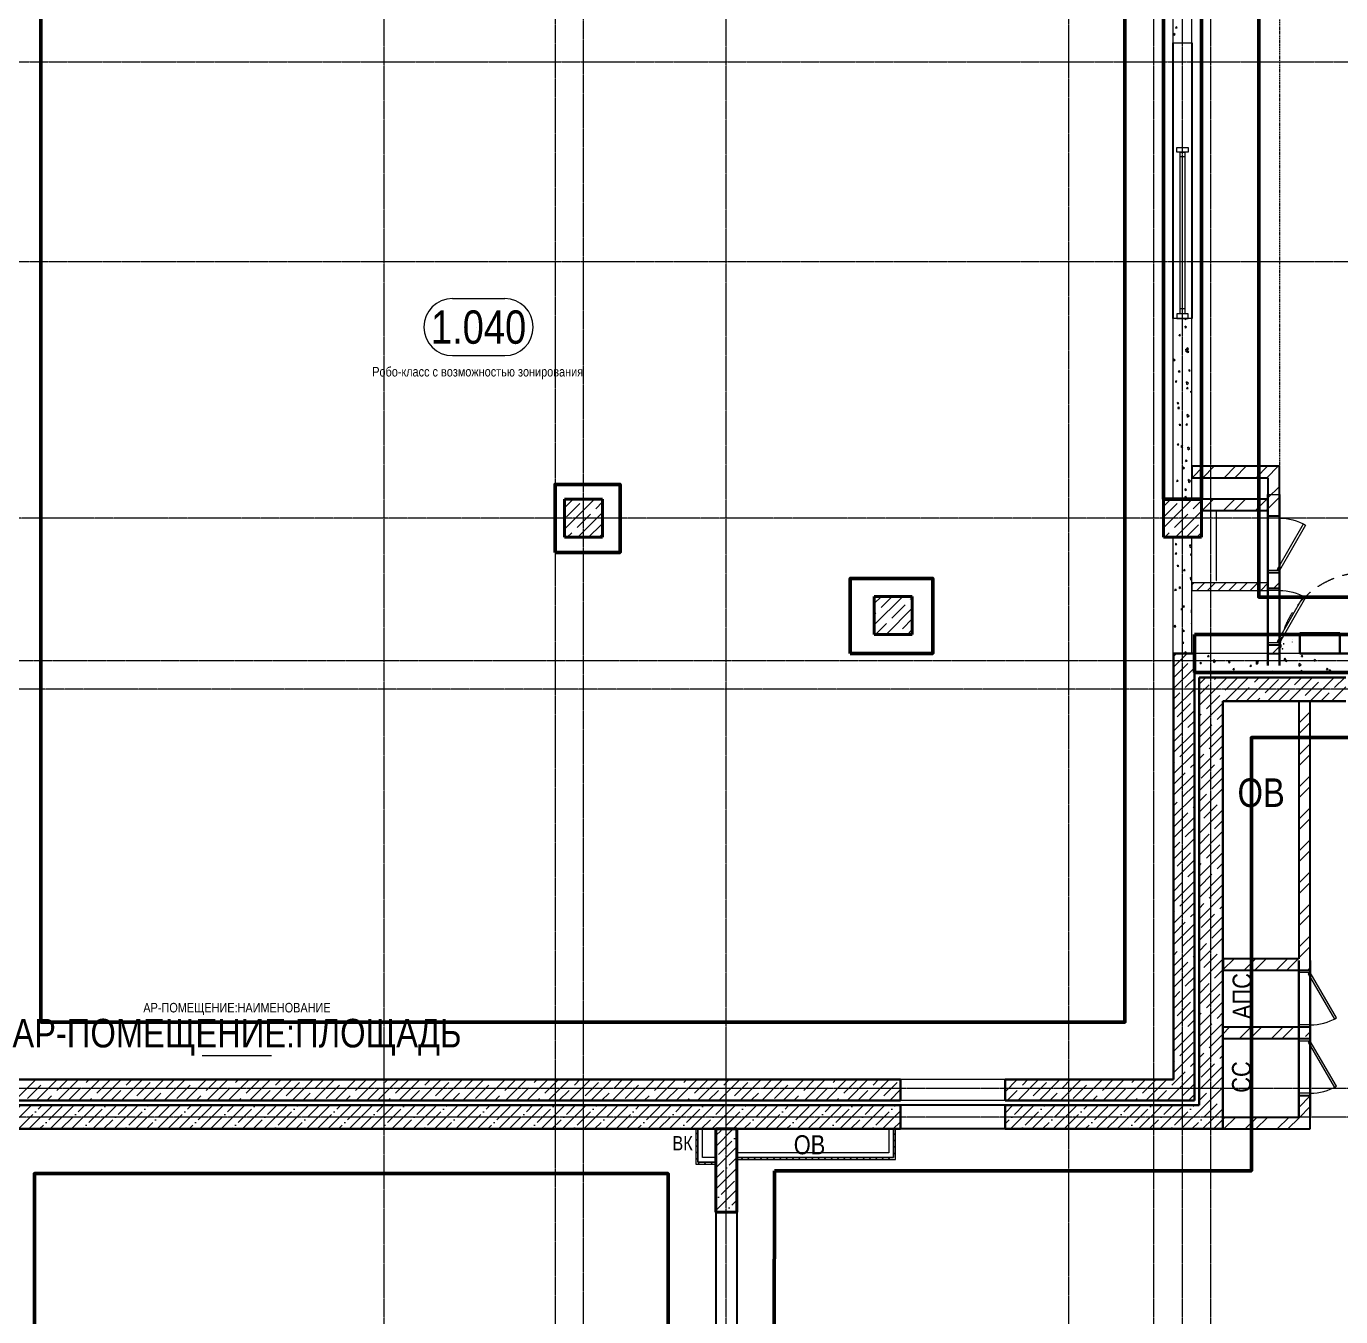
# Model space of a CAD drawing. Header units: millimetres. Extents: x -24360 to 609566, y -391049 to 148426.
# Drawn here: x 436 to 14265, y 61800 to 75374 of the extents above; entities that cross this region are included whole.
import ezdxf
from ezdxf.enums import TextEntityAlignment as Align

# ---------------------------------------------------------------- set-up
doc = ezdxf.new("R2010")
doc.units = ezdxf.units.MM
for name, pattern in [('CENTER2', [28.575, 19.05, -3.175, 3.175, -3.175]), ('DASHED', [19.05, 12.7, -6.35]), ('HIDDEN2', [4.7625, 3.175, -1.5875])]:
    doc.linetypes.add(name, pattern=pattern)
doc.layers.get('Defpoints').update_dxf_attribs({"color": 140})
for name, color, linetype, lineweight, true_color in [('A-AREA', 7, 'Continuous', 15, 0x7f7f7f), ('АР_Оси_РД_100', 7, 'Continuous', 0, 0x525252), ('МАГНИТЫ', 7, 'Continuous', 0, 0xd100d1), ('РД_Витраж_вн', 7, 'Continuous', 25, 0x148aff), ('РД_Оси_100', 7, 'Continuous', 0, 0x525252), ('РД_проем_инж перемыч_фахверк', 7, 'Continuous', 18, 0xff1f1f)]:
    doc.layers.add(name, color=color, linetype=linetype, lineweight=lineweight, true_color=true_color)
for name, color, linetype, lineweight in [('A-Wall-Open', 8, 'Continuous', 0), ('АР_Area', 5, 'Continuous', 5), ('АР_Двери_внутренние_антипаника', 7, 'Continuous', 0), ('АР_Колонны', 70, 'Continuous', 30), ('АР_Мебель', 8, 'Continuous', 5), ('АР_Окна', 4, 'Continuous', 5), ('АР_Стены ГКЛ', 1, 'Continuous', 15), ('АР_Стены ЖБ', 7, 'Continuous', 30), ('АР_Стены кирпич', 32, 'Continuous', 25), ('АР_Стены ПЕНОблок', 52, 'Continuous', 20), ('АР_Штриховка', 8, 'Continuous', 0), ('ВК_Шахты', 5, 'Continuous', 9), ('Двери кабины', 252, 'Continuous', 0), ('ОВ_Отопление', 30, 'Continuous', 5), ('ОВ_Шахты', 1, 'Continuous', 5), ('СС_Отверстия', 72, 'Continuous', 9)]:
    doc.layers.add(name, color=color, linetype=linetype, lineweight=lineweight)
for name, color, linetype, lineweight, plot in [('КР_Балки-0.5', 60, 'Continuous', 50, False), ('РД_Проем', 230, 'Continuous', 0, False), ('РД_проем_инж перемыч_подсчет', 50, 'Continuous', 30, False)]:
    doc.layers.add(name, color=color, linetype=linetype, lineweight=lineweight, plot=plot)
doc.styles.add('style1', font='ARIALN.TTF')

# ---------------------------------------------------------------- blocks, each defined once
blk = doc.blocks.new('СОШ_2200_АР_ОСИ_М100_28.05.24')
at = {"layer": 'АР_Оси_РД_100', "linetype": 'CENTER2'}
for p, q in [((4200, -6155), (4200, 139938.679)), ((-5954.958, 75000), (119910, 75000)), ((-5954.958, 72900), (95715.503, 72900))]:
    blk.add_line(p, q, dxfattribs=at)
for points in [[(5849.555, 139938.679), (6000, 139538.679), (6000, -6194.559)], [(6300, -6195.83), (6300, 139538.679), (6450, 139938.679)], [(7800, -6155), (7800, 139938.679)], [(11400, 139938.679), (11400, -6155)], [(12000.12, -6155), (12300, -5755), (12300, 139538.679), (12000, 139938.679)], [(12600, -6155), (12600, 139938.679)], [(13200, -6155), (12900, -5755), (12900, 139538.679), (13220.167, 139939.357)], [(119910, 70200), (-5954.958, 70200)], [(95715.503, 68700), (-5454.958, 68700), (-5954.958, 68850)], [(78274.959, 68400), (-5454.958, 68400), (-5954.958, 68250)], [(29555, 64200), (-5454.958, 64200), (-5954.958, 64350)], [(29555, 63900), (-5454.958, 63900), (-5954.958, 63750)]]:
    blk.add_lwpolyline(points, dxfattribs=at)
blk = doc.blocks.new('MOK-МаркаПом_овал_ареал')
for p, q in [((-2.75, 3), (2.75, 3)), ((-2.75, -3), (2.75, -3))]:
    blk.add_line(p, q)
for centre, radius, start, end in [((-2.75, 0), 3, 90, 270), ((2.75, 0), 3, 270, 90), ((-3.75, 0), 3.5, 0, 0.001)]:
    blk.add_arc(centre, radius, start, end)
at = {"color": 0, "style": 'style1'}
blk.add_attdef('АР-ПОМЕЩЕНИЕ:НОМЕР', text='', height=3.5, dxfattribs=at).set_placement((0, 0), align=Align.MIDDLE)

msp = doc.modelspace()

# ---------------------------------------------------------------- hatches: boundary and pattern name
at = {"layer": 'АР_Стены ГКЛ', "linetype": 'Continuous', "lineweight": 0, "true_color": 0x000000}
h = msp.add_hatch(dxfattribs=at)
h.set_pattern_fill('ANSI31', color=18, scale=15, angle=1.3e-14, style=0)
h.paths.add_polyline_path([(7480, 63405), (7500, 63425), (7500, 63775), (7480, 63775)], flags=0)
h = msp.add_hatch(dxfattribs=at)
h.set_pattern_fill('ANSI31', color=18, scale=15, angle=-360, style=0)
h.paths.add_polyline_path([(9580, 63775), (9560, 63775), (9560, 63475), (9580, 63455)], flags=0)
h = msp.add_hatch(dxfattribs=at)
h.set_pattern_fill('ANSI31', color=18, scale=15, angle=360, style=0)
h.paths.add_polyline_path([(7690, 63405), (7690, 63425), (7500, 63425), (7480, 63405)], flags=0)
h = msp.add_hatch(dxfattribs=at)
h.set_pattern_fill('ANSI31', color=18, scale=15, style=0)
h.paths.add_polyline_path([(9580, 63455), (9560, 63475), (7910, 63475), (7910, 63455)], flags=0)
at = {"layer": 'АР_Штриховка', "linetype": 'Continuous', "lineweight": 5, "true_color": 0x000000}
h = msp.add_hatch(dxfattribs=at)
h.set_pattern_fill('ANSI35', color=18, scale=25, style=0)
h.paths.add_polyline_path([(-100, 64025), (-100, 63775), (9634.302, 63775), (9634.302, 64025)], flags=0)
h.paths.add_polyline_path([(10734.302, 64025), (10734.302, 63775), (13025, 63775), (12775, 64025)], flags=0)
at = {"layer": 'АР_Штриховка', "linetype": 'Continuous', "lineweight": 0, "true_color": 0x000000}
h = msp.add_hatch(dxfattribs=at)
h.set_pattern_fill('ANSI32', color=18, scale=25, style=0)
h.paths.add_polyline_path([(13025, 63895), (13025, 63775), (13945, 63775), (13825, 63895)], flags=0)
at = {"layer": 'АР_Штриховка', "linetype": 'Continuous', "lineweight": 5, "true_color": 0x000000}
h = msp.add_hatch(dxfattribs=at)
h.set_pattern_fill('ANSI35', color=18, scale=25, style=0)
h.paths.add_polyline_path([(7690, 62900), (7910, 62900), (7910, 63775), (7690, 63775)], flags=0)

# ---------------------------------------------------------------- linework, layer by layer
at = {"color": 2, "lineweight": 50}
for points in [[(27133, 71160), (27133, 69369), (13403, 69369), (13403, 88961)], [(8308, 63335), (13325, 63335), (13325, 67891), (19479, 67891), (19479, 61626), (11841, 61626), (11841, 39235), (8263, 39235), (8308, 63335)]]:
    msp.add_lwpolyline(points, dxfattribs=at)
for points in [[(589, 87844), (11994, 87844), (11994, 64899), (589, 64899)], [(6000, 69839), (6684, 69839), (6684, 70555), (6000, 70555)], [(9104, 68777), (9973, 68777), (9973, 69566), (9104, 69566)], [(521, 45735), (7189, 45735), (7189, 63306), (521, 63306)]]:
    msp.add_lwpolyline(points, close=True, dxfattribs=at)
at = {"layer": 'A-AREA', "color": 18, "true_color": 0x000000}
msp.add_line((2287.399, 64547.138), (3017.399, 64547.138), dxfattribs=at)
at = {"layer": 'A-Wall-Open', "color": 18, "linetype": 'Continuous', "lineweight": 0, "true_color": 0x000000}
for p, q in [((10734.302, 64295), (9634.302, 64295)), ((10734.302, 64075), (9634.302, 64075))]:
    msp.add_line(p, q, dxfattribs=at)
at = {"layer": 'АР_Двери_внутренние_антипаника', "color": 18, "linetype": 'DASHED', "lineweight": 0, "ltscale": 15, "true_color": 0x000000}
msp.add_arc((14519.317, 68719.92), 905.738, 93.1212822, 173.1690317, dxfattribs=at)
at = {"layer": 'АР_Двери_внутренние_антипаника', "color": 18, "linetype": 'Continuous', "true_color": 0x000000}
for centre, radius, start, end in [((14632.909, 68817.608), 1000, 176.92187, 179.03769), ((12669.489, 68814.31), 1000, 3.30824, 4.12158), ((13756.187, 68922.149), 1, 0, 90), ((13756.187, 68897.683), 1, 270, 0)]:
    msp.add_arc(centre, radius, start, end, dxfattribs=at)
msp.add_point((13651.187, 68825.008), dxfattribs=at)
at = {"layer": 'АР_Колонны', "color": 18, "linetype": 'HIDDEN2', "lineweight": 25, "true_color": 0x000000}
for p, q in [((6100, 70400), (6500, 70400)), ((6100, 70000), (6100, 70400)), ((6500, 70400), (6500, 70000)), ((12400, 70400), (12800, 70400)), ((12400, 70000), (12400, 70400)), ((12800, 70400), (12800, 70000)), ((6500, 70000), (6100, 70000)), ((12800, 70000), (12400, 70000)), ((9357.398, 69377.158), (9757.398, 69377.158)), ((9357.398, 68977.158), (9357.398, 69377.158)), ((9757.398, 69377.158), (9757.398, 68977.158)), ((9757.398, 68977.158), (9357.398, 68977.158)), ((7690, 63775), (7910, 63775)), ((7690, 62900), (7690, 63775)), ((7910, 63775), (7910, 62900)), ((7910, 62900), (7690, 62900))]:
    msp.add_line(p, q, dxfattribs=at)
at = {"layer": 'АР_Колонны', "color": 18, "linetype": 'Continuous', "lineweight": 30, "true_color": 0x000000}
for p, q in [((6500, 70400), (6100, 70400)), ((6100, 70400), (6100, 70000)), ((6500, 70000), (6500, 70400)), ((12800, 70400), (12400, 70400)), ((12400, 70400), (12400, 70000)), ((12800, 70000), (12800, 70400)), ((6100, 70000), (6500, 70000)), ((12400, 70000), (12800, 70000)), ((9757.398, 69377.158), (9357.398, 69377.158)), ((9357.398, 69377.158), (9357.398, 68977.158)), ((9757.398, 68977.158), (9757.398, 69377.158)), ((9357.398, 68977.158), (9757.398, 68977.158)), ((7910, 63775), (7690, 63775)), ((7690, 63775), (7690, 62900)), ((7910, 62900), (7910, 63775)), ((7690, 62900), (7910, 62900))]:
    msp.add_line(p, q, dxfattribs=at)
at = {"layer": 'АР_Мебель', "color": 18, "linetype": 'DASHED', "true_color": 0x000000}
for p, q in [((12700, 70745), (12700, 85880)), ((13620, 85880), (13620, 70745)), ((13620, 70745), (12700, 70745))]:
    msp.add_line(p, q, dxfattribs=at)
at = {"layer": 'АР_Окна', "color": 18, "linetype": 'Continuous', "lineweight": 5, "true_color": 0x000000}
for p, q in [((12500, 72300), (12500, 74100)), ((12625, 74000), (12575, 74000)), ((12600, 72400), (12600, 74000)), ((12700, 72300), (12700, 74100)), ((12625, 72400), (12575, 72400))]:
    msp.add_line(p, q, dxfattribs=at)
for points in [[(12540, 74050), (12540, 74100), (12660, 74100), (12660, 74050)], [(12625, 72350), (12575, 72350), (12575, 74050), (12625, 74050)], [(12540, 72350), (12540, 72300), (12660, 72300), (12660, 72350)]]:
    msp.add_lwpolyline(points, close=True, dxfattribs=at)
at = {"layer": 'АР_Стены ГКЛ', "color": 18, "linetype": 'Continuous', "lineweight": 5, "true_color": 0x000000}
for p, q in [((7500, 63775), (7480, 63775)), ((7480, 63775), (7480, 63405)), ((7550, 63775), (7500, 63775)), ((7500, 63775), (7500, 63425)), ((7500, 63425), (7500, 63775)), ((7550, 63475), (7550, 63775)), ((9560, 63775), (9510, 63775)), ((9510, 63775), (9510, 63525)), ((9560, 63475), (9560, 63775)), ((9580, 63775), (9560, 63775)), ((9560, 63775), (9560, 63475)), ((9580, 63455), (9580, 63775)), ((9510, 63525), (7910, 63525)), ((7910, 63525), (7910, 63475)), ((7480, 63405), (7690, 63405)), ((7500, 63425), (7690, 63425)), ((7690, 63425), (7500, 63425)), ((7690, 63475), (7550, 63475)), ((7690, 63425), (7690, 63475)), ((7690, 63405), (7690, 63425)), ((7910, 63475), (9560, 63475)), ((9560, 63475), (7910, 63475)), ((7910, 63475), (7910, 63455)), ((7910, 63455), (9580, 63455))]:
    msp.add_line(p, q, dxfattribs=at)
at = {"layer": 'АР_Стены ЖБ', "color": 18, "linetype": 'Continuous', "lineweight": 40, "true_color": 0x000000}
for p, q in [((6500, 70400), (6100, 70400)), ((6100, 70400), (6100, 70000)), ((6500, 70000), (6500, 70400)), ((12800, 70400), (12400, 70400)), ((12400, 70400), (12400, 70000)), ((12800, 70000), (12800, 70400)), ((6100, 70000), (6500, 70000)), ((12400, 70000), (12800, 70000)), ((9757.398, 69377.158), (9357.398, 69377.158)), ((9357.398, 69377.158), (9357.398, 68977.158)), ((9757.398, 68977.158), (9757.398, 69377.158)), ((9357.398, 68977.158), (9757.398, 68977.158)), ((7910, 63775), (7690, 63775)), ((7690, 63775), (7690, 62900)), ((7910, 62900), (7910, 63775)), ((7690, 62900), (7910, 62900))]:
    msp.add_line(p, q, dxfattribs=at)
at = {"layer": 'АР_Стены ЖБ', "color": 18, "linetype": 'Continuous', "lineweight": 30, "true_color": 0x000000}
for p, q in [((12725.048, 68775.008), (12505.048, 68775.008)), ((12505.048, 68775.008), (12505.048, 64295)), ((12725.048, 64075), (12725.048, 68775.008)), ((12775, 68525), (12775, 64025)), ((14320, 68525), (12775, 68525)), ((13025, 63775), (13025, 68275)), ((13025, 68275), (14320, 68275)), ((9634.302, 64295), (-100, 64295)), ((9634.302, 64075), (9634.302, 64295)), ((10734.302, 64295), (10734.302, 64075)), ((12505.048, 64295), (10734.302, 64295)), ((-100, 64075), (9634.302, 64075)), ((10734.302, 64075), (12725.048, 64075)), ((9634.302, 64025), (-100, 64025)), ((9634.302, 63775), (9634.302, 64025)), ((10734.302, 64025), (10734.302, 63775)), ((12775, 64025), (10734.302, 64025)), ((-100, 63775), (9634.302, 63775)), ((10734.302, 63775), (13025, 63775))]:
    msp.add_line(p, q, dxfattribs=at)
at = {"layer": 'АР_Стены кирпич', "color": 18, "linetype": 'Continuous', "lineweight": 25, "true_color": 0x000000}
for p, q in [((12700, 70745), (12700, 70625)), ((13620, 70745), (12700, 70745)), ((13620, 70280), (13620, 70745)), ((12700, 70625), (13500, 70625)), ((13500, 70625), (13500, 70400)), ((12800, 70400), (12800, 70280)), ((13500, 70400), (12800, 70400)), ((12800, 70280), (13500, 70280)), ((13500, 70280), (13500, 70225.008)), ((13620, 70225.008), (13620, 70280)), ((13500, 70225.008), (13620, 70225.008)), ((13620, 69625.008), (13500, 69625.008)), ((13500, 69625.008), (13500, 69465.008)), ((13620, 69465.008), (13620, 69625.008)), ((13500, 69465.008), (13620, 69465.008)), ((13620, 68865.008), (13500, 68865.008)), ((13500, 68865.008), (13500, 68775.008)), ((13500, 68775.008), (13620, 68775.008)), ((13620, 68775.008), (13620, 68865.008)), ((13945, 68275), (13825, 68275)), ((13825, 68275), (13825, 65565.721)), ((13945, 65445.721), (13945, 68275)), ((13028.478, 65565.721), (13028.478, 65445.721)), ((13825, 65565.721), (13028.478, 65565.721)), ((13028.478, 65445.721), (13825, 65445.721)), ((13825, 65445.721), (13825, 65445)), ((13825, 65445), (13945, 65445)), ((13945, 65445), (13945, 65445.721)), ((13025, 64845), (13025, 64725)), ((13825, 64845), (13025, 64845)), ((13025, 64725), (13825, 64725)), ((13945, 64845), (13825, 64845)), ((13825, 64845), (13825, 64845)), ((13945, 64725), (13945, 64845)), ((13945, 64125), (13825, 64125)), ((13825, 64125), (13825, 63895)), ((13945, 63775), (13945, 64125)), ((13025, 63895), (13025, 63775)), ((13825, 63895), (13025, 63895)), ((13025, 63775), (13945, 63775))]:
    msp.add_line(p, q, dxfattribs=at)
at = {"layer": 'АР_Стены кирпич', "color": 18, "linetype": 'Continuous', "lineweight": 0, "true_color": 0x000000}
for p, q in [((13500, 70449), (13620, 70449)), ((13500, 70225.008), (13500, 69625.008)), ((13620, 69625.008), (13620, 70225.008)), ((13500, 69465.008), (13500, 68865.008)), ((13620, 68865.008), (13620, 69465.008)), ((13825, 65445.721), (13945, 65445.721)), ((13825, 65445), (13825, 64845)), ((13945, 64845), (13945, 65445)), ((13825, 64725), (13825, 64125)), ((13945, 64125), (13945, 64725))]:
    msp.add_line(p, q, dxfattribs=at)
at = {"layer": 'АР_Стены кирпич', "color": 18, "true_color": 0x000000}
msp.add_line((13825, 64725), (13945, 64725), dxfattribs=at)
at = {"layer": 'АР_Стены ПЕНОблок', "color": 18, "linetype": 'Continuous', "lineweight": 20, "true_color": 0x000000}
for p, q in [((12500, 76000), (12500, 75200)), ((12700, 75200), (12700, 76000)), ((12500, 75200), (12700, 75200)), ((12700, 72300), (12500, 72300)), ((12500, 72300), (12500, 70400)), ((12700, 70400), (12700, 72300)), ((12500, 70400), (12700, 70400)), ((12700, 70000), (12500, 70000)), ((12500, 70000), (12500, 68775.008)), ((12700, 68775.008), (12700, 70000)), ((13500, 69520.008), (12699, 69520.008)), ((12699, 69520.008), (12699, 69440.008)), ((12699, 69440.008), (13500, 69440.008)), ((13500, 69440.008), (13500, 69520.008)), ((12500, 68775.008), (12700, 68775.008)), ((13500, 68775.008), (12725.048, 68775.008)), ((12725.048, 68775.008), (12725.048, 68575.008)), ((14320, 68775.008), (13500, 68775.008)), ((12725.048, 68575.008), (13500, 68575.008)), ((13500, 68575.008), (14320, 68575.008))]:
    msp.add_line(p, q, dxfattribs=at)
at = {"layer": 'АР_Штриховка', "color": 18, "linetype": 'Continuous', "lineweight": 0, "true_color": 0x000000}
for p, q in [((12530.821, 75353.862), (12538.569, 75371.265)), ((12545.804, 75356.714), (12538.592, 75371.209)), ((12523.849, 75287.492), (12510.514, 75296.674)), ((12512.213, 75277.758), (12510.553, 75296.735)), ((12512.215, 75277.756), (12523.889, 75287.552)), ((12530.843, 75353.805), (12545.803, 75356.713)), ((12642.764, 72209.448), (12629.429, 72218.63)), ((12631.128, 72199.713), (12629.467, 72218.691)), ((12630.247, 72290.63), (12630.053, 72300)), ((12630.226, 72290.638), (12643.025, 72300)), ((12631.129, 72199.711), (12642.804, 72209.507)), ((12502.669, 72091.895), (12500, 72093.733)), ((12500, 72089.68), (12502.709, 72091.954)), ((12565.841, 72117.698), (12573.589, 72135.101)), ((12565.861, 72117.643), (12580.821, 72120.551)), ((12580.823, 72120.552), (12573.611, 72135.047)), ((12655.776, 71961.29), (12636.735, 71976.362)), ((12637.333, 71947.803), (12636.743, 71976.372)), ((12637.313, 71947.811), (12655.763, 71961.307)), ((12662.688, 71981.718), (12649.353, 71990.9)), ((12651.051, 71971.983), (12649.391, 71990.96)), ((12651.053, 71971.981), (12662.728, 71981.777)), ((12652.381, 71943.757), (12660.129, 71961.16)), ((12652.401, 71943.702), (12667.361, 71946.61)), ((12667.363, 71946.611), (12660.151, 71961.106)), ((12522.593, 71864.165), (12509.258, 71873.347)), ((12510.957, 71854.43), (12509.296, 71873.407)), ((12510.959, 71854.427), (12522.633, 71864.223)), ((12542.517, 71636.435), (12529.182, 71645.617)), ((12530.881, 71626.699), (12529.22, 71645.677)), ((12530.882, 71626.697), (12542.557, 71636.493)), ((12559.401, 71734.92), (12567.149, 71752.323)), ((12559.421, 71734.866), (12574.381, 71737.774)), ((12574.383, 71737.775), (12567.171, 71752.27)), ((12682.611, 71753.988), (12669.276, 71763.169)), ((12670.975, 71744.253), (12669.315, 71763.23)), ((12670.977, 71744.251), (12682.652, 71754.047)), ((12662.863, 71618.463), (12643.821, 71633.536)), ((12644.42, 71604.977), (12643.829, 71633.546)), ((12644.399, 71604.984), (12662.85, 71618.48)), ((12645.941, 71560.979), (12653.689, 71578.382)), ((12645.961, 71560.925), (12660.921, 71563.833)), ((12660.923, 71563.834), (12653.711, 71578.329)), ((12700, 71528.003), (12689.2, 71535.439)), ((12690.899, 71516.523), (12689.239, 71535.5)), ((12690.901, 71516.52), (12700, 71524.156)), ((12562.441, 71408.705), (12549.106, 71417.886)), ((12550.804, 71398.969), (12549.144, 71417.947)), ((12550.806, 71398.967), (12562.481, 71408.763)), ((12552.961, 71352.142), (12560.709, 71369.545)), ((12567.943, 71354.997), (12560.731, 71369.492)), ((12552.981, 71352.088), (12567.941, 71354.996)), ((12669.949, 71275.636), (12650.908, 71290.709)), ((12651.506, 71262.15), (12650.916, 71290.719)), ((12651.486, 71262.157), (12669.937, 71275.653)), ((12582.365, 71180.975), (12569.03, 71190.156)), ((12570.728, 71171.239), (12569.068, 71190.217)), ((12570.73, 71171.237), (12582.405, 71181.033)), ((12639.501, 71178.201), (12647.249, 71195.604)), ((12639.521, 71178.147), (12654.481, 71181.055)), ((12654.483, 71181.056), (12647.271, 71195.551)), ((12546.521, 70969.364), (12554.269, 70986.768)), ((12546.541, 70969.311), (12561.501, 70972.219)), ((12561.502, 70972.22), (12554.291, 70986.715)), ((12602.288, 70953.245), (12588.954, 70962.426)), ((12590.652, 70943.509), (12588.992, 70962.487)), ((12590.654, 70943.507), (12602.328, 70953.303)), ((12677.036, 70932.809), (12657.995, 70947.882)), ((12658.593, 70919.323), (12658.002, 70947.892)), ((12633.061, 70795.423), (12640.809, 70812.826)), ((12648.042, 70798.278), (12640.831, 70812.774)), ((12658.572, 70919.331), (12677.023, 70932.827)), ((12622.212, 70725.515), (12608.877, 70734.696)), ((12610.576, 70715.779), (12608.915, 70734.756)), ((12610.578, 70715.777), (12622.252, 70725.573)), ((12633.081, 70795.37), (12648.041, 70798.278)), ((12702.348, 70625), (12822.348, 70745)), ((12814.601, 70625), (12934.601, 70745)), ((13039.108, 70625), (13159.108, 70745)), ((13151.361, 70625), (13271.361, 70745)), ((13375.867, 70625), (13495.867, 70745)), ((13488.12, 70625), (13608.12, 70745)), ((12540.081, 70586.587), (12547.829, 70603.99)), ((12540.101, 70586.533), (12555.061, 70589.441)), ((12555.062, 70589.442), (12547.851, 70603.937)), ((12684.123, 70589.983), (12665.081, 70605.055)), ((12665.68, 70576.496), (12665.089, 70605.065)), ((12665.659, 70576.504), (12684.11, 70590)), ((13500, 70412.373), (13620, 70532.373)), ((12626.621, 70412.645), (12634.369, 70430.048)), ((12626.641, 70412.592), (12641.601, 70415.5)), ((12642.136, 70497.785), (12628.801, 70506.966)), ((12630.5, 70488.049), (12628.839, 70507.026)), ((12630.501, 70488.047), (12642.176, 70497.843)), ((12641.602, 70415.501), (12634.391, 70429.996)), ((12800, 70385.892), (12814.108, 70400)), ((12806.361, 70280), (12926.361, 70400)), ((13030.867, 70280), (13150.867, 70400)), ((13143.12, 70280), (13263.12, 70400)), ((13367.627, 70280), (13487.627, 70400)), ((13527.24, 70327.36), (13620, 70420.12)), ((13479.88, 70280), (13527.24, 70327.36)), ((12527.201, 69821.031), (12534.949, 69838.434)), ((12541.889, 69924.771), (12528.554, 69933.953)), ((12530.253, 69915.035), (12528.592, 69934.013)), ((12530.254, 69915.033), (12541.929, 69924.829)), ((12542.182, 69823.887), (12534.97, 69838.382)), ((12698.296, 69904.329), (12679.254, 69919.402)), ((12679.853, 69890.843), (12679.262, 69919.412)), ((12679.832, 69890.85), (12698.283, 69904.346)), ((12527.221, 69820.978), (12542.181, 69823.886)), ((12561.813, 69697.041), (12548.478, 69706.223)), ((12550.176, 69687.305), (12548.516, 69706.283)), ((12700, 69815.908), (12688.573, 69823.776)), ((12690.271, 69804.859), (12688.611, 69823.836)), ((12690.273, 69804.856), (12700, 69813.018)), ((12550.178, 69687.303), (12561.853, 69697.099)), ((12613.741, 69647.09), (12621.489, 69664.493)), ((12613.761, 69647.037), (12628.721, 69649.945)), ((12628.722, 69649.946), (12621.51, 69664.441)), ((12700, 69565.763), (12686.341, 69576.575)), ((12686.939, 69548.016), (12686.349, 69576.585)), ((12520.761, 69438.253), (12528.509, 69455.656)), ((12520.781, 69438.201), (12535.741, 69441.109)), ((12535.742, 69441.11), (12528.53, 69455.605)), ((12581.737, 69469.311), (12568.402, 69478.493)), ((12570.1, 69459.575), (12568.44, 69478.553)), ((12570.102, 69459.573), (12581.776, 69469.369)), ((12686.919, 69548.024), (12700, 69557.592)), ((13562.913, 69465.008), (13620, 69522.094)), ((12601.661, 69241.581), (12588.326, 69250.763)), ((12590.024, 69231.845), (12588.364, 69250.822)), ((12590.026, 69231.843), (12601.7, 69241.639)), ((12607.301, 69264.312), (12615.049, 69281.715)), ((12607.321, 69264.26), (12622.281, 69267.167)), ((12622.282, 69267.168), (12615.07, 69281.663)), ((12700, 69228.546), (12693.428, 69233.748)), ((12694.026, 69205.189), (12693.436, 69233.758)), ((12694.006, 69205.197), (12700, 69209.581)), ((12514.321, 69055.475), (12522.069, 69072.878)), ((12514.34, 69055.423), (12529.3, 69058.331)), ((12529.302, 69058.332), (12522.09, 69072.827)), ((12621.584, 69013.851), (12608.25, 69023.033)), ((12609.948, 69004.115), (12608.287, 69023.092)), ((12609.95, 69004.113), (12621.624, 69013.909)), ((12693.841, 69090.37), (12700, 69104.204)), ((12693.86, 69090.318), (12700, 69091.512)), ((12600.861, 68881.534), (12608.609, 68898.937)), ((12600.88, 68881.482), (12615.84, 68884.39)), ((12615.842, 68884.391), (12608.63, 68898.886)), ((12641.508, 68786.121), (12628.173, 68795.302)), ((12629.872, 68776.385), (12628.211, 68795.362)), ((12629.873, 68776.383), (12641.548, 68786.179)), ((12866.921, 68742.488), (12874.669, 68759.891)), ((12866.94, 68742.436), (12881.9, 68745.344)), ((12881.902, 68745.345), (12874.69, 68759.84)), ((13546.432, 68775.008), (13620, 68848.575)), ((13851.061, 68743.022), (13858.809, 68760.425)), ((13851.08, 68742.97), (13866.04, 68745.878)), ((13866.041, 68745.879), (13858.83, 68760.374)), ((12801.526, 68675.944), (12788.192, 68685.125)), ((12789.89, 68666.208), (12788.23, 68685.186)), ((12789.892, 68666.206), (12801.566, 68676.002)), ((12948.052, 68694.975), (12929.011, 68710.048)), ((12929.61, 68681.489), (12929.019, 68710.058)), ((12929.589, 68681.497), (12948.04, 68694.993)), ((13101.639, 68683.32), (13088.304, 68692.501)), ((13090.003, 68673.585), (13088.343, 68692.562)), ((13090.005, 68673.583), (13101.679, 68683.379)), ((13132.981, 68603.442), (13140.729, 68620.845)), ((13133, 68603.39), (13147.96, 68606.298)), ((13147.961, 68606.299), (13140.75, 68620.794)), ((13312.501, 68638.337), (13320.249, 68655.74)), ((13312.52, 68638.285), (13327.48, 68641.193)), ((13327.481, 68641.194), (13320.27, 68655.689)), ((13397.959, 68676.055), (13378.918, 68691.128)), ((13379.517, 68662.569), (13378.926, 68691.138)), ((13379.495, 68662.577), (13397.946, 68676.073)), ((13401.751, 68690.695), (13388.416, 68699.877)), ((13390.116, 68680.961), (13388.456, 68699.939)), ((13390.118, 68680.959), (13401.793, 68690.755)), ((13492.021, 68673.232), (13499.769, 68690.635)), ((13492.04, 68673.18), (13500, 68674.727)), ((13500, 68690.161), (13499.79, 68690.584)), ((13507.001, 68676.089), (13500, 68690.161)), ((13500, 68674.727), (13507, 68676.088)), ((13671.541, 68708.127), (13679.289, 68725.53)), ((13671.56, 68708.075), (13686.52, 68710.983)), ((13686.521, 68710.984), (13679.31, 68725.479)), ((13701.864, 68698.071), (13688.529, 68707.252)), ((13690.229, 68688.338), (13688.569, 68707.315)), ((13690.231, 68688.336), (13701.906, 68698.132)), ((13847.866, 68657.135), (13828.825, 68672.208)), ((13829.424, 68643.649), (13828.833, 68672.218)), ((13829.402, 68643.657), (13847.852, 68657.153)), ((13861.882, 68587.894), (13848.547, 68597.075)), ((13850.248, 68578.161), (13848.587, 68597.139)), ((14001.976, 68705.447), (13988.641, 68714.628)), ((13990.342, 68695.715), (13988.682, 68714.692)), ((13990.344, 68695.712), (14002.019, 68705.509)), ((14117.121, 68603.976), (14124.869, 68621.379)), ((14117.14, 68603.924), (14132.1, 68606.832)), ((14132.101, 68606.833), (14124.89, 68621.328)), ((14161.994, 68595.269), (14148.66, 68604.451)), ((14150.361, 68585.538), (14148.701, 68604.515)), ((14150.363, 68585.536), (14162.037, 68595.332)), ((12948.248, 68575.008), (12948.248, 68575.009)), ((12956.337, 68575.008), (12961.209, 68585.949)), ((12966.648, 68575.008), (12961.23, 68585.899)), ((13258.948, 68575.008), (13248.322, 68582.324)), ((13249.007, 68575.008), (13248.361, 68582.385)), ((13561.769, 68580.518), (13548.435, 68589.699)), ((13549.765, 68575.008), (13548.474, 68589.762)), ((13555.172, 68575.008), (13561.811, 68580.579)), ((13850.25, 68578.159), (13861.924, 68587.955)), ((13940.239, 68575.008), (13945.349, 68586.484)), ((13951.054, 68575.008), (13945.37, 68586.433)), ((13825, 68267.803), (13832.197, 68275)), ((13825, 68043.296), (13945, 68163.296)), ((13825, 67931.043), (13945, 68051.043)), ((13825, 67706.537), (13945, 67826.537)), ((13825, 67594.283), (13945, 67714.283)), ((13825, 67369.777), (13945, 67489.777)), ((13825, 67257.524), (13945, 67377.524)), ((13825, 67033.018), (13945, 67153.018)), ((13825, 66920.764), (13945, 67040.764)), ((13825, 66696.258), (13945, 66816.258)), ((13825, 66584.005), (13945, 66704.005)), ((13825, 66359.498), (13945, 66479.498)), ((13825, 66247.245), (13945, 66367.245)), ((13825, 66022.739), (13945, 66142.739)), ((13825, 65910.485), (13945, 66030.485)), ((13825, 65685.979), (13945, 65805.979)), ((13825, 65573.726), (13945, 65693.726)), ((13028.478, 65562.976), (13031.222, 65565.721)), ((13028.478, 65450.723), (13143.476, 65565.721)), ((13247.982, 65445.721), (13367.982, 65565.721)), ((13360.235, 65445.721), (13480.235, 65565.721)), ((13584.741, 65445.721), (13704.741, 65565.721)), ((13696.995, 65445.721), (13816.995, 65565.721)), ((13920.781, 65445), (13928.732, 65452.951)), ((13928.732, 65452.951), (13945, 65469.219)), ((13025, 64773.726), (13096.274, 64845)), ((13200.78, 64725), (13320.78, 64845)), ((13313.034, 64725), (13433.034, 64845)), ((13537.54, 64725), (13657.54, 64845)), ((13649.793, 64725), (13769.793, 64845)), ((13896.054, 64746.754), (13945, 64795.7)), ((13825, 64002.181), (13945, 64122.181)), ((13827.536, 63892.464), (13945, 64009.928)), ((13939.789, 63780.211), (13945, 63785.421))]:
    msp.add_line(p, q, dxfattribs=at)
at = {"layer": 'АР_Штриховка', "color": 18, "linetype": 'Continuous', "lineweight": 5, "true_color": 0x000000}
for p, q in [((6100, 70308.831), (6191.169, 70400)), ((6100, 70084.325), (6415.675, 70400)), ((12400, 70322.652), (12477.348, 70400)), ((12400, 70098.146), (12701.854, 70400)), ((6117.8, 70214.378), (6258.116, 70354.694)), ((6240.181, 70000), (6500, 70259.818)), ((6426.496, 70298.567), (6500, 70372.072)), ((12403.979, 70214.378), (12544.295, 70354.694)), ((12526.361, 70000), (12800, 70273.639)), ((12712.675, 70298.567), (12800, 70385.892)), ((6230.053, 70102.124), (6370.369, 70242.441)), ((6352.435, 70000), (6482.622, 70130.188)), ((12516.232, 70102.124), (12656.549, 70242.441)), ((12638.614, 70000), (12768.802, 70130.188)), ((6127.928, 70000), (6173.926, 70045.998)), ((6464.688, 70000), (6500, 70035.312)), ((12414.108, 70000), (12460.105, 70045.998)), ((12750.867, 70000), (12800, 70049.133)), ((9357.398, 69300.607), (9433.949, 69377.158)), ((9357.398, 69076.101), (9658.455, 69377.158)), ((9429.269, 69260.225), (9546.202, 69377.158)), ((9541.522, 69147.972), (9681.839, 69288.289)), ((9737.965, 69344.415), (9757.398, 69363.847)), ((9357.398, 69188.354), (9373.142, 69204.099)), ((9482.961, 68977.158), (9757.398, 69251.594)), ((9370.708, 68977.158), (9485.396, 69091.846)), ((9653.775, 69035.719), (9757.398, 69139.341)), ((9707.468, 68977.158), (9757.398, 69027.088)), ((9595.215, 68977.158), (9597.649, 68979.592)), ((12505.048, 68631.649), (12648.407, 68775.008)), ((12505.048, 68743.902), (12536.154, 68775.008)), ((12712.675, 68727.023), (12725.048, 68739.395)), ((12505.048, 68407.143), (12725.048, 68627.142)), ((12516.232, 68530.58), (12656.549, 68670.896)), ((12628.485, 68418.326), (12725.048, 68514.889)), ((12775, 68452.588), (12811.206, 68488.794)), ((12811.206, 68488.794), (12847.412, 68525)), ((12923.459, 68376.541), (13071.918, 68525)), ((12937.182, 68502.516), (12959.665, 68525)), ((13046.425, 68275), (13296.425, 68525)), ((13049.435, 68390.263), (13184.172, 68525)), ((13270.931, 68275), (13520.931, 68525)), ((13358.131, 68474.453), (13408.678, 68525)), ((13470.384, 68362.2), (13610.701, 68502.516)), ((13495.438, 68275), (13745.438, 68525)), ((13719.944, 68275), (13969.944, 68525)), ((13779.081, 68446.39), (13857.691, 68525)), ((13891.334, 68334.136), (14031.65, 68474.453)), ((13944.45, 68275), (14194.45, 68525)), ((14200.03, 68418.326), (14306.704, 68525)), ((12505.048, 68182.636), (12725.048, 68402.636)), ((12505.048, 68294.889), (12572.359, 68362.2)), ((12775, 68340.335), (12867.333, 68432.667)), ((12775, 68228.082), (12923.459, 68376.541)), ((12852.992, 68193.82), (12979.586, 68320.414)), ((12867.333, 68432.667), (12881.055, 68446.39)), ((12979.586, 68320.414), (12993.308, 68334.136)), ((13161.688, 68278.01), (13302.004, 68418.326)), ((13607.691, 68275), (13722.954, 68390.263)), ((14056.704, 68275), (14143.903, 68362.2)), ((14168.957, 68275), (14320, 68426.043)), ((12505.048, 67958.13), (12725.048, 68178.129)), ((12544.295, 68109.63), (12684.612, 68249.947)), ((12775, 68003.575), (13025, 68253.575)), ((13383.185, 68275), (13414.258, 68306.073)), ((13832.197, 68275), (13835.207, 68278.01)), ((12656.549, 67997.377), (12725.048, 68065.876)), ((12775, 68115.828), (12796.865, 68137.693)), ((12965.245, 68081.567), (13025, 68141.322)), ((12505.048, 67733.623), (12725.048, 67953.623)), ((12505.048, 67845.876), (12600.422, 67941.25)), ((12775, 67779.069), (13025, 68029.069)), ((12775, 67891.322), (12909.118, 68025.44)), ((12881.055, 67772.87), (13021.371, 67913.187)), ((12572.359, 67688.681), (12712.675, 67828.997)), ((12775, 67554.562), (13025, 67804.562)), ((12505.048, 67509.117), (12725.048, 67729.117)), ((12505.048, 67621.37), (12516.232, 67632.554)), ((12775, 67666.815), (12824.928, 67716.744)), ((12993.308, 67660.617), (13025, 67692.309)), ((12505.048, 67396.864), (12628.485, 67520.301)), ((12505.048, 67284.611), (12725.048, 67504.61)), ((12684.612, 67576.427), (12725.048, 67616.863)), ((12775, 67330.056), (13025, 67580.056)), ((12796.865, 67464.174), (12937.182, 67604.491)), ((12600.422, 67267.731), (12725.048, 67392.357)), ((12775, 67105.55), (13025, 67355.55)), ((12909.118, 67351.921), (13025, 67467.803)), ((12505.048, 67060.104), (12725.048, 67280.104)), ((12505.048, 67172.357), (12544.295, 67211.604)), ((12775, 67217.803), (12852.992, 67295.794)), ((13021.371, 67239.668), (13025, 67243.296)), ((12516.232, 66959.035), (12656.549, 67099.351)), ((12712.675, 67155.478), (12725.048, 67167.851)), ((12775, 66881.043), (13025, 67131.043)), ((12824.928, 67043.225), (12965.245, 67183.541)), ((12505.048, 66835.598), (12725.048, 67055.597)), ((12628.485, 66846.782), (12725.048, 66943.344)), ((12937.182, 66930.971), (13025, 67018.79)), ((12505.048, 66611.091), (12725.048, 66831.091)), ((12775, 66656.537), (13025, 66906.537)), ((12775, 66768.79), (12881.055, 66874.845)), ((12505.048, 66723.344), (12572.359, 66790.655)), ((12544.295, 66538.085), (12684.612, 66678.402)), ((12775, 66432.03), (13025, 66682.03)), ((12852.992, 66622.275), (12993.308, 66762.592)), ((12505.048, 66386.585), (12725.048, 66606.585)), ((12775, 66544.283), (12796.865, 66566.148)), ((12965.245, 66510.022), (13025, 66569.777)), ((12505.048, 66162.079), (12725.048, 66382.078)), ((12656.549, 66425.832), (12725.048, 66494.331)), ((12775, 66207.524), (13025, 66457.524)), ((12775, 66319.777), (12909.118, 66453.895)), ((12505.048, 66274.332), (12600.422, 66369.705)), ((12572.359, 66117.136), (12712.675, 66257.452)), ((12881.055, 66201.326), (13021.371, 66341.642)), ((12505.048, 65937.572), (12725.048, 66157.572)), ((12775, 65983.018), (13025, 66233.018)), ((12775, 66095.271), (12824.928, 66145.199)), ((12993.308, 66089.072), (13025, 66120.764)), ((12505.048, 66049.825), (12516.232, 66061.009)), ((12684.612, 66004.882), (12725.048, 66045.319)), ((12775, 65758.511), (13025, 66008.511)), ((12796.865, 65892.629), (12937.182, 66032.946)), ((12505.048, 65825.319), (12628.485, 65948.756)), ((12505.048, 65713.066), (12725.048, 65933.065)), ((12909.118, 65780.376), (13025, 65896.258)), ((12505.048, 65488.559), (12725.048, 65708.559)), ((12600.422, 65696.186), (12725.048, 65820.812)), ((12775, 65534.005), (13025, 65784.005)), ((12775, 65646.258), (12852.992, 65724.249)), ((12505.048, 65600.812), (12544.295, 65640.06)), ((12712.675, 65583.933), (12725.048, 65596.306)), ((12775, 65309.498), (13025, 65559.498)), ((12824.928, 65471.68), (12965.245, 65611.996)), ((13021.371, 65668.123), (13025, 65671.751)), ((12505.048, 65264.053), (12725.048, 65484.053)), ((12516.232, 65387.49), (12656.549, 65527.806)), ((12937.182, 65359.427), (13025, 65447.245)), ((12628.485, 65275.237), (12725.048, 65371.799)), ((12775, 65084.992), (13025, 65334.992)), ((12775, 65197.245), (12881.055, 65303.3)), ((12505.048, 65039.547), (12725.048, 65259.546)), ((12505.048, 65151.8), (12572.359, 65219.11)), ((12852.992, 65050.73), (12993.308, 65191.047)), ((12505.048, 64815.04), (12725.048, 65035.04)), ((12544.295, 64966.54), (12684.612, 65106.857)), ((12775, 64860.486), (13025, 65110.486)), ((12965.245, 64938.477), (13025, 64998.232)), ((12656.549, 64854.287), (12725.048, 64922.787)), ((12775, 64972.739), (12796.865, 64994.604)), ((12775, 64635.979), (13025, 64885.979)), ((12775, 64748.232), (12909.118, 64882.35)), ((12505.048, 64590.534), (12725.048, 64810.533)), ((12505.048, 64702.787), (12600.422, 64798.161)), ((12881.055, 64629.781), (13021.371, 64770.097)), ((12505.048, 64366.027), (12725.048, 64586.027)), ((12572.359, 64545.591), (12712.675, 64685.907)), ((12775, 64411.473), (13025, 64661.473)), ((12505.048, 64478.28), (12516.232, 64489.464)), ((12684.612, 64433.338), (12725.048, 64473.774)), ((12775, 64523.726), (12824.928, 64573.654)), ((12796.865, 64321.084), (12937.182, 64461.401)), ((12993.308, 64517.528), (13025, 64549.219)), ((12525.661, 64274.387), (12628.485, 64377.211)), ((12581.788, 64218.26), (12725.048, 64361.521)), ((12775, 64186.966), (13025, 64436.966)), ((12909.118, 64208.831), (13025, 64324.713)), ((315.182, 64075), (535.182, 64295)), ((449.013, 64096.578), (589.329, 64236.895)), ((539.688, 64075), (759.688, 64295)), ((645.456, 64293.021), (647.435, 64295)), ((757.709, 64180.768), (871.941, 64295)), ((764.194, 64075), (984.194, 64295)), ((876.448, 64075), (1010.279, 64208.831)), ((988.701, 64075), (1208.701, 64295)), ((1066.405, 64264.958), (1096.448, 64295)), ((1178.659, 64152.705), (1318.975, 64293.021)), ((1213.207, 64075), (1433.207, 64295)), ((1325.46, 64075), (1431.228, 64180.768)), ((1437.714, 64075), (1657.714, 64295)), ((1487.355, 64236.895), (1545.46, 64295)), ((1599.608, 64124.641), (1739.925, 64264.958)), ((1662.22, 64075), (1882.22, 64295)), ((1886.726, 64075), (2106.726, 64295)), ((1908.304, 64208.831), (1994.473, 64295)), ((2020.558, 64096.578), (2160.874, 64236.895)), ((2111.233, 64075), (2331.233, 64295)), ((2217.001, 64293.021), (2218.98, 64295)), ((2329.254, 64180.768), (2443.486, 64295)), ((2335.739, 64075), (2555.739, 64295)), ((2447.992, 64075), (2581.824, 64208.831)), ((2560.246, 64075), (2780.246, 64295)), ((2637.95, 64264.958), (2667.992, 64295)), ((2750.203, 64152.705), (2890.52, 64293.021)), ((2784.752, 64075), (3004.752, 64295)), ((2897.005, 64075), (3002.773, 64180.768)), ((3009.258, 64075), (3229.258, 64295)), ((3058.9, 64236.895), (3117.005, 64295)), ((3171.153, 64124.641), (3311.469, 64264.958)), ((3233.765, 64075), (3453.765, 64295)), ((3458.271, 64075), (3678.271, 64295)), ((3479.849, 64208.831), (3566.018, 64295)), ((3592.102, 64096.578), (3732.419, 64236.895)), ((3682.778, 64075), (3902.778, 64295)), ((3788.546, 64293.021), (3790.524, 64295)), ((3900.799, 64180.768), (4015.031, 64295)), ((3907.284, 64075), (4127.284, 64295)), ((4019.537, 64075), (4153.369, 64208.831)), ((4131.79, 64075), (4351.79, 64295)), ((4209.495, 64264.958), (4239.537, 64295)), ((4321.748, 64152.705), (4462.065, 64293.021)), ((4356.297, 64075), (4576.297, 64295)), ((4468.55, 64075), (4574.318, 64180.768)), ((4580.803, 64075), (4800.803, 64295)), ((4630.445, 64236.895), (4688.55, 64295)), ((4742.698, 64124.641), (4883.014, 64264.958)), ((4805.31, 64075), (5025.31, 64295)), ((5029.816, 64075), (5249.816, 64295)), ((5051.394, 64208.831), (5137.563, 64295)), ((5163.647, 64096.578), (5303.964, 64236.895)), ((5254.322, 64075), (5474.322, 64295)), ((5360.09, 64293.021), (5362.069, 64295)), ((5472.344, 64180.768), (5586.576, 64295)), ((5478.829, 64075), (5698.829, 64295)), ((5591.082, 64075), (5724.913, 64208.831)), ((5703.335, 64075), (5923.335, 64295)), ((5781.04, 64264.958), (5811.082, 64295)), ((5893.293, 64152.705), (6033.61, 64293.021)), ((5927.842, 64075), (6147.842, 64295)), ((6040.095, 64075), (6145.863, 64180.768)), ((6152.348, 64075), (6372.348, 64295)), ((6201.989, 64236.895), (6260.095, 64295)), ((6314.243, 64124.641), (6454.559, 64264.958)), ((6376.854, 64075), (6596.854, 64295)), ((6601.361, 64075), (6821.361, 64295)), ((6622.939, 64208.831), (6709.108, 64295)), ((6735.192, 64096.578), (6875.509, 64236.895)), ((6825.867, 64075), (7045.867, 64295)), ((6931.635, 64293.021), (6933.614, 64295)), ((7043.888, 64180.768), (7158.12, 64295)), ((7050.374, 64075), (7270.374, 64295)), ((7162.627, 64075), (7296.458, 64208.831)), ((7274.88, 64075), (7494.88, 64295)), ((7352.585, 64264.958), (7382.627, 64295)), ((7464.838, 64152.705), (7605.154, 64293.021)), ((7499.386, 64075), (7719.386, 64295)), ((7611.64, 64075), (7717.408, 64180.768)), ((7723.893, 64075), (7943.893, 64295)), ((7773.534, 64236.895), (7831.64, 64295)), ((7885.787, 64124.641), (8026.104, 64264.958)), ((7948.399, 64075), (8168.399, 64295)), ((8172.906, 64075), (8392.906, 64295)), ((8194.484, 64208.831), (8280.652, 64295)), ((8306.737, 64096.578), (8447.053, 64236.895)), ((8397.412, 64075), (8617.412, 64295)), ((8503.18, 64293.021), (8505.159, 64295)), ((8615.433, 64180.768), (8729.665, 64295)), ((8621.918, 64075), (8841.918, 64295)), ((8734.172, 64075), (8868.003, 64208.831)), ((8846.425, 64075), (9066.425, 64295)), ((8924.13, 64264.958), (8954.172, 64295)), ((9036.383, 64152.705), (9176.699, 64293.021)), ((9070.931, 64075), (9290.931, 64295)), ((9183.185, 64075), (9288.952, 64180.768)), ((9295.438, 64075), (9515.438, 64295)), ((9345.079, 64236.895), (9403.184, 64295)), ((9457.332, 64124.641), (9597.649, 64264.958)), ((9519.944, 64075), (9634.302, 64189.358)), ((10734.302, 64166.826), (10862.476, 64295)), ((10734.302, 64279.079), (10748.244, 64293.021)), ((10754.729, 64075), (10860.497, 64180.768)), ((10866.982, 64075), (11086.982, 64295)), ((10916.624, 64236.895), (10974.729, 64295)), ((11028.877, 64124.641), (11169.194, 64264.958)), ((11091.489, 64075), (11311.489, 64295)), ((11315.995, 64075), (11535.995, 64295)), ((11337.573, 64208.831), (11423.742, 64295)), ((11449.827, 64096.578), (11590.143, 64236.895)), ((11540.502, 64075), (11760.502, 64295)), ((11646.27, 64293.021), (11648.249, 64295)), ((11758.523, 64180.768), (11872.755, 64295)), ((11765.008, 64075), (11985.008, 64295)), ((11877.261, 64075), (12011.093, 64208.831)), ((11989.514, 64075), (12209.514, 64295)), ((12067.219, 64264.958), (12097.261, 64295)), ((12179.472, 64152.705), (12319.789, 64293.021)), ((12214.021, 64075), (12434.021, 64295)), ((12326.274, 64075), (12432.042, 64180.768)), ((12438.527, 64075), (12581.788, 64218.26)), ((12488.169, 64236.895), (12525.661, 64274.387)), ((12637.914, 64162.134), (12725.048, 64249.267)), ((12806.27, 63993.73), (13025, 64212.46)), ((651.941, 64075), (701.583, 64124.641)), ((1100.954, 64075), (1122.532, 64096.578)), ((1774.473, 64075), (1852.178, 64152.705)), ((2223.486, 64075), (2273.127, 64124.641)), ((2672.499, 64075), (2694.077, 64096.578)), ((3346.018, 64075), (3423.723, 64152.705)), ((3795.031, 64075), (3844.672, 64124.641)), ((4244.044, 64075), (4265.622, 64096.578)), ((4917.563, 64075), (4995.268, 64152.705)), ((5366.576, 64075), (5416.217, 64124.641)), ((5815.588, 64075), (5837.167, 64096.578)), ((6489.108, 64075), (6566.812, 64152.705)), ((6938.12, 64075), (6987.762, 64124.641)), ((7387.133, 64075), (7408.711, 64096.578)), ((8060.652, 64075), (8138.357, 64152.705)), ((8509.665, 64075), (8559.307, 64124.641)), ((8958.678, 64075), (8980.256, 64096.578)), ((9632.197, 64075), (9634.302, 64077.105)), ((11203.742, 64075), (11281.447, 64152.705)), ((11652.755, 64075), (11702.396, 64124.641)), ((12101.768, 64075), (12123.346, 64096.578)), ((12600.422, 64124.641), (12637.914, 64162.134)), ((12663.034, 64075), (12694.041, 64106.007)), ((12694.041, 64106.007), (12725.048, 64137.014)), ((12775, 64074.713), (12852.992, 64152.705)), ((12862.397, 63937.603), (12965.245, 64040.451)), ((13021.371, 64096.578), (13025, 64100.207)), ((12918.523, 63881.477), (13025, 63987.953)), ((12974.65, 63825.35), (13025, 63875.7))]:
    msp.add_line(p, q, dxfattribs=at)
at = {"layer": 'АР_Штриховка', "color": 18, "linetype": 'Continuous', "lineweight": 0, "ltscale": 0.5, "true_color": 0x000000}
for p, q in [((12699, 69499.12), (12719.888, 69520.008)), ((12752.141, 69440.008), (12832.141, 69520.008)), ((12864.394, 69440.008), (12944.394, 69520.008)), ((12976.647, 69440.008), (13056.647, 69520.008)), ((13088.9, 69440.008), (13168.9, 69520.008)), ((13201.154, 69440.008), (13281.154, 69520.008)), ((13313.407, 69440.008), (13393.407, 69520.008)), ((13425.66, 69440.008), (13500, 69514.348))]:
    msp.add_line(p, q, dxfattribs=at)
at = {"layer": 'Двери кабины', "color": 18, "linetype": 'Continuous', "lineweight": 0, "true_color": 0x000000}
for p, q in [((13500, 70200.008), (13500, 70225.008)), ((13500, 70225.008), (13620, 70225.008)), ((13620, 70200.008), (13500, 70200.008)), ((13598.349, 69662.508), (13873.349, 70138.822)), ((13620, 70225.008), (13620, 70200.008)), ((13895, 70126.322), (13620, 69650.008)), ((13873.349, 70138.822), (13895, 70126.322)), ((13500, 69650.008), (13500, 69625.008)), ((13620, 69650.008), (13500, 69650.008)), ((13500, 69625.008), (13620, 69625.008)), ((13620, 69650.008), (13598.349, 69662.508)), ((13620, 69625.008), (13620, 69650.008)), ((13500, 69440.008), (13500, 69465.008)), ((13500, 69465.008), (13620, 69465.008)), ((13620, 69440.008), (13500, 69440.008)), ((13620, 69465.008), (13620, 69440.008)), ((13598.349, 68902.508), (13873.349, 69378.822)), ((13895, 69366.322), (13620, 68890.008)), ((13873.349, 69378.822), (13895, 69366.322)), ((13500, 68890.008), (13500, 68865.008)), ((13620, 68890.008), (13500, 68890.008)), ((13620, 68890.008), (13598.349, 68902.508)), ((13620, 68865.008), (13620, 68890.008)), ((13500, 68865.008), (13620, 68865.008)), ((13825, 65420), (13825, 65445)), ((13825, 65445), (13945, 65445)), ((13945, 65420), (13825, 65420)), ((13945, 65420), (13923.349, 65407.5)), ((13945, 65445), (13945, 65420)), ((14220, 64943.686), (13945, 65420)), ((13923.349, 65407.5), (14198.349, 64931.186)), ((13825, 64870), (13825, 64845)), ((13945, 64870), (13825, 64870)), ((13945, 64845), (13945, 64870)), ((14198.349, 64931.186), (14220, 64943.686)), ((13825, 64845), (13945, 64845)), ((13825, 64700), (13825, 64725)), ((13825, 64725), (13945, 64725)), ((13945, 64725), (13945, 64700)), ((13945, 64700), (13825, 64700)), ((13945, 64700), (13923.349, 64687.5)), ((13923.349, 64687.5), (14198.349, 64211.186)), ((14220, 64223.686), (13945, 64700)), ((14198.349, 64211.186), (14220, 64223.686))]:
    msp.add_line(p, q, dxfattribs=at)
msp.add_lwpolyline([(13825, 64150), (13825, 64125), (13945, 64125), (13945, 64150)], close=True, dxfattribs=at)
at = {"layer": 'Двери кабины', "color": 18, "linetype": 'Continuous', "lineweight": 0, "true_color": 0x000000, "extrusion": (0, 0, -1)}
for centre in [(-13620, 69650.008), (-13620, 68890.008)]:
    msp.add_arc(centre, 550, 90, 120, dxfattribs=at)
at = {"layer": 'Двери кабины', "color": 18, "linetype": 'Continuous', "lineweight": 0, "true_color": 0x000000}
for centre in [(13945, 65420), (13945, 64700)]:
    msp.add_arc(centre, 550, 270, 300, dxfattribs=at)
at = {"layer": 'КР_Балки-0.5', "color": 18, "ltscale": 200, "true_color": 0x000000}
for p, q in [((12400, 70400), (12400, 88300)), ((12400, 70400), (12400, 88300)), ((12800, 88300), (12800, 70400)), ((12800, 88300), (12800, 70400)), ((12800, 70400), (12400, 70400)), ((12800, 70400), (12400, 70400)), ((12725.048, 68575.008), (12725.048, 68975.008)), ((12725.048, 68975.008), (27400, 68975)), ((12725.048, 68575.008), (12725.048, 68975.008)), ((12725.048, 68975.008), (27400, 68975)), ((27400, 68575), (12725.048, 68575.008)), ((27400, 68575), (12725.048, 68575.008))]:
    msp.add_line(p, q, dxfattribs=at)
at = {"layer": 'МАГНИТЫ', "color": 18, "lineweight": 30, "true_color": 0x000000}
for p, q in [((13835.342, 68775.008), (13835.342, 68991.68)), ((13835.342, 68991.68), (14255.016, 68991.68)), ((14255.016, 68991.68), (14255.016, 68775.008)), ((14255.016, 68775.008), (13835.342, 68775.008))]:
    msp.add_line(p, q, dxfattribs=at)
at = {"layer": 'ОВ_Отопление', "color": 18, "true_color": 0x000000}
for p, q in [((7910, 63775), (9510, 63775)), ((7910, 63525), (7910, 63775)), ((9510, 63775), (9510, 63525)), ((9510, 63525), (7910, 63525))]:
    msp.add_line(p, q, dxfattribs=at)
at = {"layer": 'РД_Витраж_вн', "color": 18, "linetype": 'Continuous', "lineweight": 25, "true_color": 0x000000}
for p, q in [((12500, 75200), (12500, 72300)), ((12700, 75200), (12700, 72300)), ((10734.302, 64025), (9634.302, 64025)), ((10734.302, 63775), (9634.302, 63775)), ((7690, 62900), (7690, 60000)), ((7910, 62900), (7910, 60000))]:
    msp.add_line(p, q, dxfattribs=at)
at = {"layer": 'РД_Проем', "color": 18, "linetype": 'Continuous', "lineweight": 0, "true_color": 0x000000}
for p, q in [((12500, 75200), (12500, 72300)), ((12700, 75200), (12700, 72300)), ((13500, 70225.008), (13500, 69625.008)), ((13620, 70225.008), (13620, 69625.008)), ((13500, 69465.008), (13500, 68865.008)), ((13620, 69465.008), (13620, 68865.008)), ((13825, 65445), (13825, 64845)), ((13945, 65445), (13945, 64845)), ((13825, 64725), (13825, 64125)), ((13945, 64725), (13945, 64125)), ((7690, 62900), (7690, 60000)), ((7910, 62900), (7910, 60000))]:
    msp.add_line(p, q, dxfattribs=at)
at = {"layer": 'РД_проем_инж перемыч_подсчет', "color": 18, "linetype": 'Continuous', "lineweight": 30, "true_color": 0x000000}
for p, q in [((13500, 70449), (13500, 68649)), ((13620, 70449), (13620, 68649)), ((16519.89, 68775.008), (14119.89, 68775.008)), ((16519.89, 68575.008), (14119.89, 68575.008)), ((13825, 65546.374), (13825, 63896.374)), ((13945, 65546.374), (13945, 63896.374))]:
    msp.add_line(p, q, dxfattribs=at)
at = {"layer": 'РД_проем_инж перемыч_фахверк', "color": 18, "linetype": 'Continuous', "lineweight": 18, "true_color": 0x000000}
for p, q in [((12500, 75200), (12500, 72300)), ((12700, 75200), (12700, 72300)), ((7690, 62900), (7690, 60000)), ((7910, 62900), (7910, 60000))]:
    msp.add_line(p, q, dxfattribs=at)
at = {"layer": 'РД_проем_инж перемыч_фахверк', "color": 18, "lineweight": 9, "true_color": 0x000000}
for p, q in [((12953, 70280), (12957, 70280)), ((12956, 70281), (12956, 69544.008)), ((12953, 69545.008), (12957, 69545.008))]:
    msp.add_line(p, q, dxfattribs=at)

# ---------------------------------------------------------------- block references
at = {"layer": 'АР_Area', "color": 18, "linetype": 'Continuous', "lineweight": 5, "true_color": 0x000000}
ref = msp.add_blockref('MOK-МаркаПом_овал_ареал', (5194.241, 72209.801), dxfattribs=dict(at, xscale=100, yscale=100, zscale=100))
ref.add_attrib('АР-ПОМЕЩЕНИЕ:НОМЕР', '1.040', dxfattribs={"layer": '0', "color": 0, "height": 350, "style": 'style1'}).set_placement((5194.241, 72209.801), align=Align.MIDDLE)
ref.add_attrib('АР-ПОМЕЩЕНИЕ:НАИМЕНОВАНИЕ', 'Робо-класс с возможностью зонирования', dxfattribs={"layer": 'Defpoints', "color": 2, "height": 100, "style": 'style1'}).set_placement((5184.826, 71728.408), align=Align.MIDDLE)
at = {"layer": 'РД_Оси_100'}
msp.add_blockref('СОШ_2200_АР_ОСИ_М100_28.05.24', (0, 0), dxfattribs=at)

# ---------------------------------------------------------------- texts
at = {"layer": 'A-AREA', "color": 18, "true_color": 0x000000, "style": 'style1'}
msp.add_attdef('АР-ПОМЕЩЕНИЕ:ПЛОЩАДЬ', text='00', height=300, dxfattribs=at).set_placement((2652.469, 64741.514), align=Align.MIDDLE)
at = {"layer": 'Defpoints', "color": 18, "true_color": 0x000000, "style": 'style1', "flags": 8}
msp.add_attdef('АР-ПОМЕЩЕНИЕ:НАИМЕНОВАНИЕ', text='0', height=100, dxfattribs=at).set_placement((2652.469, 65037.077), align=Align.MIDDLE)
at = {"layer": 'ВК_Шахты', "color": 18, "lineweight": 50, "true_color": 0x000000, "style": 'style1'}
msp.add_text('ВК', height=150, dxfattribs=at).set_placement((7233.357, 63549.846))
at = {"layer": 'ОВ_Отопление', "color": 18, "lineweight": 50, "true_color": 0x000000, "style": 'style1'}
msp.add_text('ОВ', height=200, dxfattribs=at).set_placement((8510.575, 63508.687))
at = {"layer": 'ОВ_Шахты', "color": 18, "lineweight": 50, "true_color": 0x000000, "style": 'style1'}
msp.add_text('ОВ', height=300, dxfattribs=at).set_placement((13179.651, 67162.117))
at = {"layer": 'РД_проем_инж перемыч_фахверк', "color": 18, "lineweight": 50, "true_color": 0x000000, "style": 'style1'}
msp.add_text('734.99', height=1.75, rotation=90, dxfattribs=at).set_placement((12955.467, 69909.437))
at = {"layer": 'СС_Отверстия', "color": 18, "lineweight": 50, "true_color": 0x000000, "style": 'style1'}
for s, p in [('АПС', (13327.62, 64930.94)), ('СС', (13320.991, 64155.915))]:
    msp.add_text(s, height=200, rotation=90, dxfattribs=at).set_placement(p)

doc.saveas('drawing.dxf')
